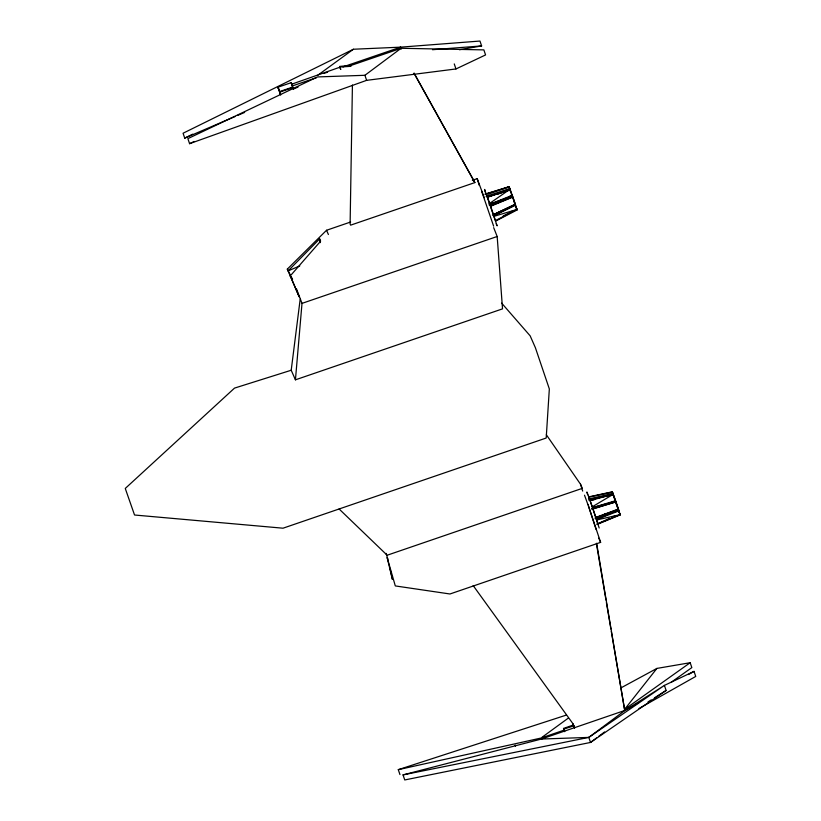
<?xml version="1.0" encoding="UTF-8"?>
<svg xmlns="http://www.w3.org/2000/svg" width="821" height="821" viewBox="0 0 821 821"><rect width="100%" height="100%" fill="white"/><g stroke="black" fill="none" stroke-linecap="round" stroke-linejoin="round"><path stroke-width="1.23" d="M352.425 85.025L350.115 224.03L350.618 225.159L474.887 182.58L414.071 73.233L474.887 182.58M493.678 227.643L497.177 236.499L502.524 308.86L295.437 379.825L302.005 303.38L296.412 288.623M295.437 379.825L291.209 370.25L300.178 299.234M638.954 708.513L695.736 676.432L694.032 671.383L664.415 685.402L666.118 690.451L590.515 742.451L404.743 779.95L403.029 774.901L588.801 737.402L624.997 710.391L624.555 709.426L656.903 668.417L690.184 662.711L691.836 667.596L671.003 682.425M290.295 275.877L320.631 241.158L319.636 238.89L288.099 270.899L299.224 296.894L290.295 275.877L290.973 277.426M299.778 265.922L288.099 270.899L287.319 269.124L326.542 230.27L350.649 222.009M364.914 75.296L401.1 48.285L483.867 49.886L485.57 54.935L455.963 68.954L366.618 80.345L189.579 143.675L187.876 138.636L317.522 76.928L364.914 75.296L366.618 80.345M596.539 737.946L590.515 742.451L588.801 737.402L541.419 739.033L403.029 774.901M598.55 736.447L604.584 731.942M318.035 75.05L353.42 49.239L400.607 47.156L479.967 41.05L481.619 45.935L459.432 49.732M541.983 737.32L568.265 718.139M611.317 631.462L624.555 709.426L690.184 662.711M488.762 204.019L510.087 189.179L512.478 195.942L489.295 205.26M599.463 517.723L605.59 513.494M588.801 737.402L664.415 685.402L624.997 710.391L541.419 739.033M648.005 701.934L651.207 699.903M654.399 697.881L666.118 690.451M592.516 506.66L613.256 494.304L615.719 501.313L591.838 508.568M615.319 511.832L618.644 509.913L618.983 510.867L596.857 519.395M624.997 710.391L632.786 705.988M635.013 704.726L638.358 702.838M688.46 674.534L694.032 671.383M621.056 687.834L656.903 668.417M494.088 215.523L515.301 204.316L515.619 205.229L494.129 215.646M495.771 221.034L517.076 209.95L516.009 207.251L517.076 209.95M495.627 220.5L516.943 209.478L515.301 204.316L493.739 214.568M511.093 211.746L513.341 210.597M353.42 49.239L183.073 133.228L184.725 138.113L235.247 116.449M184.725 138.113L192.73 134.162M492.733 215.338L515.393 204.491L512.776 196.835L490.804 205.835M189.579 143.675L194.208 141.469M493.739 214.507L515.29 204.255L512.776 196.835M503.263 215.841L516.943 209.478L516.625 208.565M596.97 524.096L609.531 518.369M611.809 517.333L615.237 515.773M237.597 115.443L244.648 112.415M596.805 519.262L618.644 509.913L620.142 514.644L597 524.178M490.927 206.122L512.879 197.061M598.211 523.962L620.204 514.89L619.167 512.314M490.219 204.049L512.273 195.295L512.478 195.942L490.25 204.142M595.287 518.708L618.644 509.913M595.071 517.989L618.459 509.287L615.945 501.857L591.992 508.958M596.118 517.271L617.187 509.492M487.818 194.279L509.041 186.747L509.359 187.66M563.514 728.443L573.376 724.984L573.776 725.887L563.781 729.058L563.514 728.443L564.653 731.665M277.98 87.2L291.178 82.685L292.019 84.994L292.687 87.077L279.489 91.603L277.991 87.252L279.489 91.603M291.188 82.726L291.66 84.204L339.935 67.199L340.643 69.221M324.1 73.367L327.63 72.156M342.942 66.912L400.607 47.156L401.1 48.285L350.516 65.618L350.013 64.49L350.68 66.439M291.568 83.804L292.297 85.948L316.495 77.687M280.32 94.241L279.653 92.157L292.851 87.631L293.333 89.089L298.064 87.067M472.373 180.302L477.196 178.65L484.267 197.687M497.29 194.29L510.293 189.825L510.087 189.179L487.612 196.794M302.005 303.38L497.177 236.499M587.99 504.433L600.623 542.363L449.97 593.983L395.301 585.927L387.153 557.572L392.417 579.4L390.078 568.84M542.158 737.658L564.54 729.982M487.715 197.194L510.18 189.538L509.102 186.839L485.201 194.259M486.104 196.332L509.82 188.471M399.94 774.552L398.288 769.667L566.398 715.07M291.209 370.25L234.519 388.107L125.264 488.454L134.541 515.013L283.019 528.201L546.201 438.024L549.331 388.938L535.384 347.694L530.161 335.851L501.652 303.134M487.643 196.876L510.293 189.825M592.115 509.246L615.945 501.857M485.098 194.105L509.041 186.747L510.683 191.898L510.364 190.995M592.834 507.532L615.545 500.718M494.304 216.231L516.943 209.478M592.854 507.614L615.719 501.313L613.256 494.304L590.299 500.512M591.541 500.297L595.184 499.394M588.893 500.225L613.266 494.406L612.23 491.82L588.842 496.859L586.902 491.995L587.662 494.806M588.462 499.045L612.907 493.329M597.011 519.909L620.142 514.644L619.804 513.7M398.288 769.667L540.977 738.058M588.914 497.136L611.07 492.354M510.026 196.188L512.478 195.942M432.482 49.712L481.619 45.935M350.752 66.337L350.351 65.434L339.648 66.419L339.915 67.024L349.541 66.409M472.486 179.737L474.384 181.451M339.104 508.979L387.163 555.232L582.335 488.351L580.509 484.216L546.334 434.75M473.183 585.589L572.914 723.681L574.413 727.724M292.297 85.948L292.687 87.077M599.176 527.985L588.842 496.808M287.319 269.124L290.234 274.789M291.404 277.057L292.574 279.325M279.653 92.157L280.679 95.031M613.266 494.406L612.23 491.82M619.537 513.392L620.204 514.89M588.441 496.52L589.755 499.773M490.63 206.122L495.258 220.12M614.005 497.454L616.417 504.648M618.459 509.287L615.842 501.631M592.906 508.558L595.902 517.435M598.755 538.135L600.623 542.363M326.542 230.27L328.41 234.508M510.18 189.538L509.102 186.839M496.202 223.774L497.116 225.847L484.585 189.425L485.355 192.237M481.537 190.985L493.637 226.165M584.511 495.196L588 504.823M515.496 745.93L515.188 745.129L515.455 746.022M515.762 206.656L513.741 200.909L513.946 201.566M612.64 493.041L612.302 492.087L613.513 495.874M616.817 505.746L619.28 512.756L619.096 512.171M596.241 518.451L597.986 524.003M489.727 203.813L490.311 205.496M588.39 505.91L596.128 529.545M280.413 94.282L280.043 93.266L280.402 94.405M572.914 723.681L573.612 725.733M510.97 192.73L513.115 199.103M454.259 63.905L455.963 68.954M487.038 195.983L487.469 197.276M400.607 47.156L401.264 49.106M573.417 724.81L574.587 728.289M339.915 67.024L340.736 69.446M293.333 89.15L292.861 87.673M564.14 730.249L563.965 729.674L564.591 731.48M340.13 67.794L339.956 67.25M580.509 484.216L582.684 491.091M386.065 553.385L387.871 559.111M515.927 207.025L516.132 207.682M490.27 205.065L487.366 196.866L487.602 197.625M477.196 178.65L479.331 185.505M592.752 508.158L589.755 499.681L589.971 500.369M596.374 543.44L605.98 600.028M606.401 602.542L610.886 628.948M596.651 543.317L624.555 709.426M319.636 238.89L320.139 242.657M278.37 88.319L279.109 90.495L278.37 88.319"/></g></svg>
